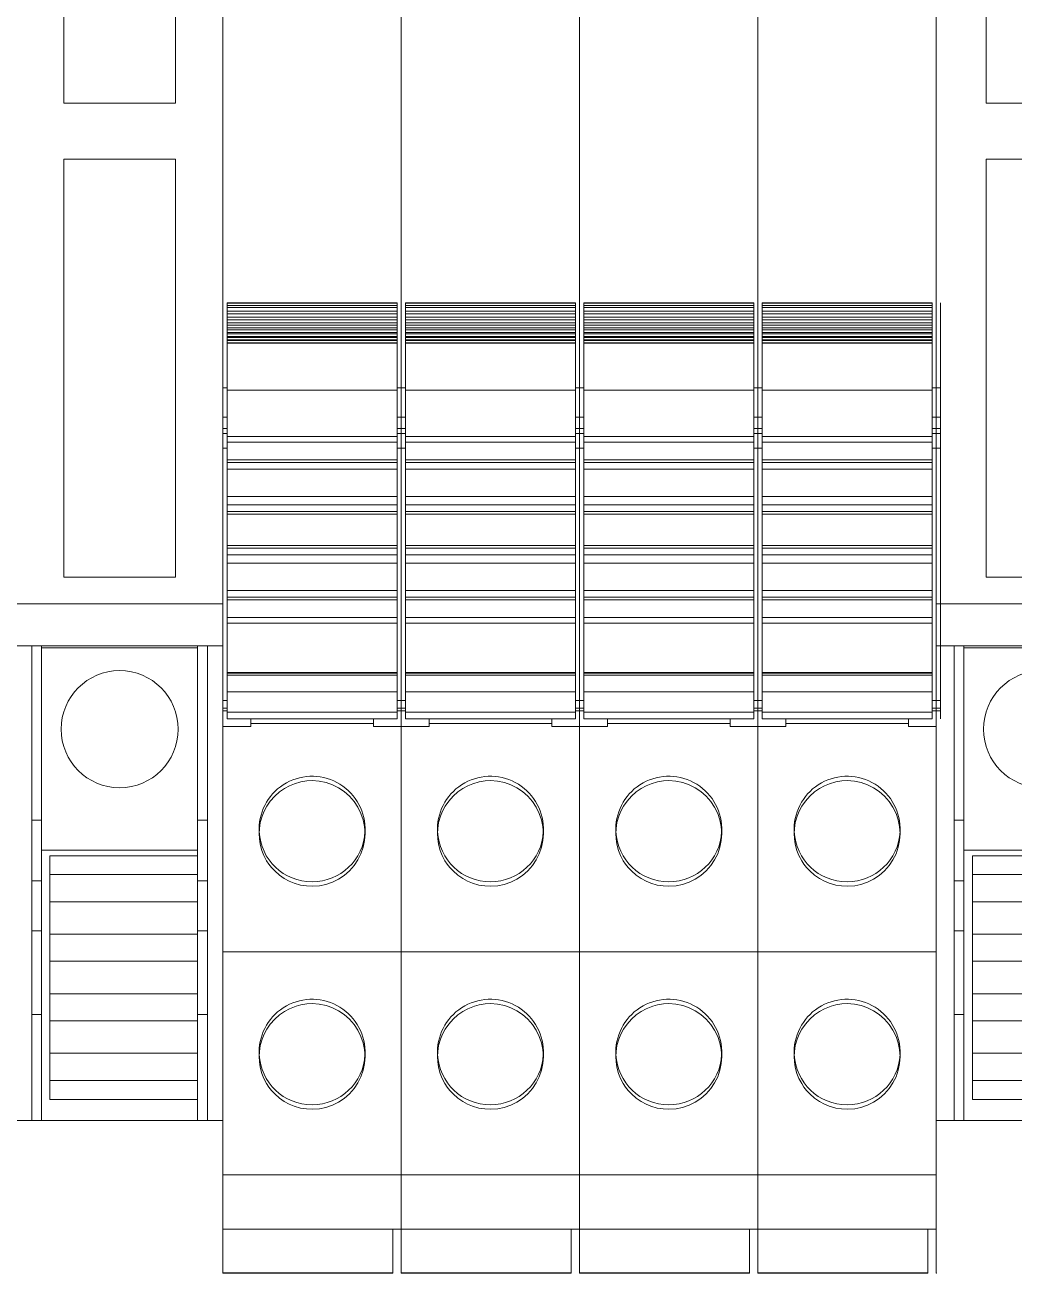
# Model space of a CAD drawing. Header units: millimetres. Extents: x 979 to 3414, y -1029 to 703.
# Drawn here: x 2232.94 to 2268.43, y 378.01 to 422.78 of the extents above; entities that cross this region are included whole.
import ezdxf

# ---------------------------------------------------------------- set-up
doc = ezdxf.new("R2010")
doc.units = ezdxf.units.MM
doc.layers.add('eProC - L2', color=41, linetype='Continuous', lineweight=20)

# ---------------------------------------------------------------- blocks, each defined once
blk = doc.blocks.new('eProC_Z_BPSN-SI-520')
at = {"layer": 'eProC - L2'}
for p, q in [((1.794, -42.11), (1.794, -21.11)), ((5.794, -42.11), (5.794, -21.11)), ((1.794, -42.11), (5.794, -42.11)), ((1.794, -59.11), (1.794, -44.11)), ((1.794, -44.11), (5.794, -44.11)), ((5.794, -59.11), (5.794, -44.11)), ((1.794, -59.11), (5.794, -59.11)), ((7.5, -60.072), (0, -60.072)), ((7.5, -61.577), (0, -61.577)), ((0.644, -78.601), (0.644, -61.577)), ((0.994, -78.601), (0.994, -61.577)), ((6.594, -61.647), (0.994, -61.647)), ((6.594, -78.601), (6.594, -61.577)), ((6.944, -78.601), (6.944, -61.577)), ((0.994, -67.83), (0.644, -67.83)), ((6.594, -67.83), (6.944, -67.83)), ((6.594, -68.91), (0.994, -68.91)), ((1.294, -77.853), (1.294, -69.103)), ((6.594, -69.103), (1.294, -69.103)), ((6.594, -69.783), (1.294, -69.783)), ((0.994, -70.001), (0.644, -70.001)), ((6.594, -70.001), (6.944, -70.001)), ((6.594, -70.757), (1.294, -70.757)), ((0.644, -71.801), (0.994, -71.801)), ((6.594, -71.919), (1.294, -71.919)), ((6.944, -71.801), (6.594, -71.801)), ((6.594, -72.893), (1.294, -72.893)), ((6.594, -74.054), (1.294, -74.054)), ((0.994, -74.801), (0.644, -74.801)), ((6.594, -75.029), (1.294, -75.029)), ((6.594, -74.801), (6.944, -74.801)), ((6.594, -76.19), (1.294, -76.19)), ((6.594, -77.165), (1.294, -77.165)), ((6.594, -77.853), (1.294, -77.853)), ((6.594, -78.601), (0.994, -78.601))]:
    blk.add_line(p, q, dxfattribs=at)
blk.add_lwpolyline([(0, 0), (7.5, 0), (7.5, -78.601), (0, -78.601)], close=True, dxfattribs=at)
blk.add_circle((3.794, -64.565), 2.1, dxfattribs=at)

msp = doc.modelspace()

# ---------------------------------------------------------------- linework, layer by layer
at = {"layer": 'eProC - L2'}
for p, q in [((2246.443, 467.559), (2246.443, 379.581)), ((2252.843, 467.559), (2252.843, 379.581)), ((2259.243, 467.559), (2259.243, 379.581)), ((2265.643, 467.559), (2265.643, 379.581)), ((2240.043, 387.581), (2240.043, 436.848)), ((2246.443, 387.581), (2246.443, 436.848)), ((2252.843, 387.581), (2252.843, 436.848)), ((2259.243, 387.581), (2259.243, 436.848)), ((2265.643, 387.581), (2265.643, 436.848)), ((2246.293, 412.82), (2240.193, 412.82)), ((2240.193, 397.886), (2240.193, 412.82)), ((2246.293, 412.807), (2240.193, 412.807)), ((2246.293, 412.715), (2240.193, 412.715)), ((2246.293, 412.649), (2240.193, 412.649)), ((2246.293, 412.52), (2240.193, 412.52)), ((2246.293, 412.42), (2240.193, 412.42)), ((2246.293, 412.82), (2246.293, 397.886)), ((2252.693, 412.82), (2246.593, 412.82)), ((2246.593, 397.886), (2246.593, 412.82)), ((2252.693, 412.807), (2246.593, 412.807)), ((2252.693, 412.715), (2246.593, 412.715)), ((2252.693, 412.649), (2246.593, 412.649)), ((2252.693, 412.52), (2246.593, 412.52)), ((2252.693, 412.42), (2246.593, 412.42)), ((2252.693, 412.82), (2252.693, 397.886)), ((2259.093, 412.82), (2252.993, 412.82)), ((2252.993, 397.886), (2252.993, 412.82)), ((2259.093, 412.807), (2252.993, 412.807)), ((2259.093, 412.715), (2252.993, 412.715)), ((2259.093, 412.649), (2252.993, 412.649)), ((2259.093, 412.52), (2252.993, 412.52)), ((2259.093, 412.42), (2252.993, 412.42)), ((2259.093, 412.82), (2259.093, 397.886)), ((2265.493, 412.82), (2259.393, 412.82)), ((2259.393, 397.886), (2259.393, 412.82)), ((2265.493, 412.807), (2259.393, 412.807)), ((2265.493, 412.715), (2259.393, 412.715)), ((2265.493, 412.649), (2259.393, 412.649)), ((2265.493, 412.52), (2259.393, 412.52)), ((2265.493, 412.42), (2259.393, 412.42)), ((2265.493, 412.82), (2265.493, 397.886)), ((2265.793, 397.886), (2265.793, 412.82)), ((2246.293, 412.298), (2240.193, 412.298)), ((2246.293, 412.21), (2240.193, 412.21)), ((2246.293, 412.096), (2240.193, 412.096)), ((2246.293, 412.019), (2240.193, 412.019)), ((2252.693, 412.298), (2246.593, 412.298)), ((2252.693, 412.21), (2246.593, 412.21)), ((2252.693, 412.096), (2246.593, 412.096)), ((2252.693, 412.019), (2246.593, 412.019)), ((2259.093, 412.298), (2252.993, 412.298)), ((2259.093, 412.21), (2252.993, 412.21)), ((2259.093, 412.096), (2252.993, 412.096)), ((2259.093, 412.019), (2252.993, 412.019)), ((2265.493, 412.298), (2259.393, 412.298)), ((2265.493, 412.21), (2259.393, 412.21)), ((2265.493, 412.096), (2259.393, 412.096)), ((2265.493, 412.019), (2259.393, 412.019)), ((2246.293, 411.912), (2240.193, 411.912)), ((2246.293, 411.848), (2240.193, 411.848)), ((2246.293, 411.749), (2240.193, 411.749)), ((2246.293, 411.698), (2240.193, 411.698)), ((2246.293, 411.606), (2240.193, 411.606)), ((2246.293, 411.568), (2240.193, 411.568)), ((2252.693, 411.912), (2246.593, 411.912)), ((2252.693, 411.848), (2246.593, 411.848)), ((2252.693, 411.749), (2246.593, 411.749)), ((2252.693, 411.698), (2246.593, 411.698)), ((2252.693, 411.606), (2246.593, 411.606)), ((2252.693, 411.568), (2246.593, 411.568)), ((2259.093, 411.912), (2252.993, 411.912)), ((2259.093, 411.848), (2252.993, 411.848)), ((2259.093, 411.749), (2252.993, 411.749)), ((2259.093, 411.698), (2252.993, 411.698)), ((2259.093, 411.606), (2252.993, 411.606)), ((2259.093, 411.568), (2252.993, 411.568)), ((2265.493, 411.912), (2259.393, 411.912)), ((2265.493, 411.848), (2259.393, 411.848)), ((2265.493, 411.749), (2259.393, 411.749)), ((2265.493, 411.698), (2259.393, 411.698)), ((2265.493, 411.606), (2259.393, 411.606)), ((2265.493, 411.568), (2259.393, 411.568)), ((2246.293, 411.483), (2240.193, 411.483)), ((2246.293, 411.459), (2240.193, 411.459)), ((2246.293, 411.382), (2240.193, 411.382)), ((2246.293, 411.365), (2240.193, 411.365)), ((2252.693, 411.483), (2246.593, 411.483)), ((2252.693, 411.459), (2246.593, 411.459)), ((2252.693, 411.382), (2246.593, 411.382)), ((2252.693, 411.365), (2246.593, 411.365)), ((2259.093, 411.483), (2252.993, 411.483)), ((2259.093, 411.459), (2252.993, 411.459)), ((2259.093, 411.382), (2252.993, 411.382)), ((2259.093, 411.365), (2252.993, 411.365)), ((2265.493, 411.483), (2259.393, 411.483)), ((2265.493, 411.459), (2259.393, 411.459)), ((2265.493, 411.382), (2259.393, 411.382)), ((2265.493, 411.365), (2259.393, 411.365)), ((2240.043, 409.77), (2240.193, 409.77)), ((2246.293, 409.77), (2246.443, 409.77)), ((2246.443, 409.77), (2246.593, 409.77)), ((2252.693, 409.77), (2252.843, 409.77)), ((2252.843, 409.77), (2252.993, 409.77)), ((2259.093, 409.77), (2259.243, 409.77)), ((2259.243, 409.77), (2259.393, 409.77)), ((2265.493, 409.77), (2265.643, 409.77)), ((2265.643, 409.77), (2265.793, 409.77)), ((2240.193, 409.684), (2246.293, 409.684)), ((2246.593, 409.684), (2252.693, 409.684)), ((2252.993, 409.684), (2259.093, 409.684)), ((2259.393, 409.684), (2265.493, 409.684)), ((2240.193, 408.714), (2240.043, 408.714)), ((2240.043, 408.711), (2240.193, 408.711)), ((2246.443, 408.714), (2246.293, 408.714)), ((2246.293, 408.711), (2246.443, 408.711)), ((2246.593, 408.714), (2246.443, 408.714)), ((2246.443, 408.711), (2246.593, 408.711)), ((2252.843, 408.714), (2252.693, 408.714)), ((2252.693, 408.711), (2252.843, 408.711)), ((2252.993, 408.714), (2252.843, 408.714)), ((2252.843, 408.711), (2252.993, 408.711)), ((2259.243, 408.714), (2259.093, 408.714)), ((2259.093, 408.711), (2259.243, 408.711)), ((2259.393, 408.714), (2259.243, 408.714)), ((2259.243, 408.711), (2259.393, 408.711)), ((2265.643, 408.714), (2265.493, 408.714)), ((2265.493, 408.711), (2265.643, 408.711)), ((2265.793, 408.714), (2265.643, 408.714)), ((2265.643, 408.711), (2265.793, 408.711)), ((2240.043, 408.311), (2240.193, 408.311)), ((2240.043, 408.132), (2240.193, 408.132)), ((2246.293, 408.02), (2240.193, 408.02)), ((2246.293, 408.311), (2246.443, 408.311)), ((2246.293, 408.132), (2246.443, 408.132)), ((2246.443, 408.311), (2246.593, 408.311)), ((2246.443, 408.132), (2246.593, 408.132)), ((2252.693, 408.02), (2246.593, 408.02)), ((2252.693, 408.311), (2252.843, 408.311)), ((2252.693, 408.132), (2252.843, 408.132)), ((2252.843, 408.311), (2252.993, 408.311)), ((2252.843, 408.132), (2252.993, 408.132)), ((2259.093, 408.02), (2252.993, 408.02)), ((2259.093, 408.311), (2259.243, 408.311)), ((2259.093, 408.132), (2259.243, 408.132)), ((2259.243, 408.311), (2259.393, 408.311)), ((2259.243, 408.132), (2259.393, 408.132)), ((2265.493, 408.02), (2259.393, 408.02)), ((2265.493, 408.311), (2265.643, 408.311)), ((2265.493, 408.132), (2265.643, 408.132)), ((2265.643, 408.311), (2265.793, 408.311)), ((2265.643, 408.132), (2265.793, 408.132)), ((2240.043, 407.601), (2240.193, 407.601)), ((2240.193, 407.82), (2246.293, 407.82)), ((2246.293, 407.601), (2246.443, 407.601)), ((2246.443, 407.601), (2246.593, 407.601)), ((2246.593, 407.82), (2252.693, 407.82)), ((2252.693, 407.601), (2252.843, 407.601)), ((2252.843, 407.601), (2252.993, 407.601)), ((2252.993, 407.82), (2259.093, 407.82)), ((2259.093, 407.601), (2259.243, 407.601)), ((2259.243, 407.601), (2259.393, 407.601)), ((2259.393, 407.82), (2265.493, 407.82)), ((2265.493, 407.601), (2265.643, 407.601)), ((2265.643, 407.601), (2265.793, 407.601)), ((2240.193, 407.178), (2246.293, 407.178)), ((2240.193, 407.083), (2246.293, 407.083)), ((2246.593, 407.178), (2252.693, 407.178)), ((2246.593, 407.083), (2252.693, 407.083)), ((2252.993, 407.178), (2259.093, 407.178)), ((2252.993, 407.083), (2259.093, 407.083)), ((2259.393, 407.178), (2265.493, 407.178)), ((2259.393, 407.083), (2265.493, 407.083)), ((2246.293, 406.845), (2240.193, 406.845)), ((2252.693, 406.845), (2246.593, 406.845)), ((2259.093, 406.845), (2252.993, 406.845)), ((2265.493, 406.845), (2259.393, 406.845)), ((2246.293, 405.87), (2240.193, 405.87)), ((2252.693, 405.87), (2246.593, 405.87)), ((2259.093, 405.87), (2252.993, 405.87)), ((2265.493, 405.87), (2259.393, 405.87)), ((2240.193, 405.57), (2246.293, 405.57)), ((2246.293, 405.333), (2240.193, 405.333)), ((2240.193, 405.237), (2246.293, 405.237)), ((2246.593, 405.57), (2252.693, 405.57)), ((2252.693, 405.333), (2246.593, 405.333)), ((2246.593, 405.237), (2252.693, 405.237)), ((2252.993, 405.57), (2259.093, 405.57)), ((2259.093, 405.333), (2252.993, 405.333)), ((2252.993, 405.237), (2259.093, 405.237)), ((2259.393, 405.57), (2265.493, 405.57)), ((2265.493, 405.333), (2259.393, 405.333)), ((2259.393, 405.237), (2265.493, 405.237)), ((2246.293, 404.103), (2240.193, 404.103)), ((2240.193, 404.008), (2246.293, 404.008)), ((2252.693, 404.103), (2246.593, 404.103)), ((2246.593, 404.008), (2252.693, 404.008)), ((2259.093, 404.103), (2252.993, 404.103)), ((2252.993, 404.008), (2259.093, 404.008)), ((2265.493, 404.103), (2259.393, 404.103)), ((2259.393, 404.008), (2265.493, 404.008)), ((2246.293, 403.77), (2240.193, 403.77)), ((2246.293, 403.47), (2240.193, 403.47)), ((2252.693, 403.77), (2246.593, 403.77)), ((2252.693, 403.47), (2246.593, 403.47)), ((2259.093, 403.77), (2252.993, 403.77)), ((2259.093, 403.47), (2252.993, 403.47)), ((2265.493, 403.77), (2259.393, 403.77)), ((2265.493, 403.47), (2259.393, 403.47)), ((2240.193, 402.495), (2246.293, 402.495)), ((2246.293, 402.258), (2240.193, 402.258)), ((2240.193, 402.162), (2246.293, 402.162)), ((2246.593, 402.495), (2252.693, 402.495)), ((2252.693, 402.258), (2246.593, 402.258)), ((2246.593, 402.162), (2252.693, 402.162)), ((2252.993, 402.495), (2259.093, 402.495)), ((2259.093, 402.258), (2252.993, 402.258)), ((2252.993, 402.162), (2259.093, 402.162)), ((2259.393, 402.495), (2265.493, 402.495)), ((2265.493, 402.258), (2259.393, 402.258)), ((2259.393, 402.162), (2265.493, 402.162)), ((2246.293, 401.52), (2240.193, 401.52)), ((2240.193, 401.32), (2246.293, 401.32)), ((2252.693, 401.52), (2246.593, 401.52)), ((2246.593, 401.32), (2252.693, 401.32)), ((2259.093, 401.52), (2252.993, 401.52)), ((2252.993, 401.32), (2259.093, 401.32)), ((2265.493, 401.52), (2259.393, 401.52)), ((2259.393, 401.32), (2265.493, 401.32)), ((2246.293, 399.558), (2240.193, 399.558)), ((2246.293, 399.532), (2240.193, 399.532)), ((2246.293, 399.462), (2240.193, 399.462)), ((2252.693, 399.558), (2246.593, 399.558)), ((2252.693, 399.532), (2246.593, 399.532)), ((2252.693, 399.462), (2246.593, 399.462)), ((2259.093, 399.558), (2252.993, 399.558)), ((2259.093, 399.532), (2252.993, 399.532)), ((2259.093, 399.462), (2252.993, 399.462)), ((2265.493, 399.558), (2259.393, 399.558)), ((2265.493, 399.532), (2259.393, 399.532)), ((2265.493, 399.462), (2259.393, 399.462)), ((2240.043, 398.545), (2240.193, 398.545)), ((2246.293, 398.857), (2240.193, 398.857)), ((2246.443, 398.545), (2246.293, 398.545)), ((2246.443, 398.545), (2246.593, 398.545)), ((2252.693, 398.857), (2246.593, 398.857)), ((2252.843, 398.545), (2252.693, 398.545)), ((2252.843, 398.545), (2252.993, 398.545)), ((2259.093, 398.857), (2252.993, 398.857)), ((2259.243, 398.545), (2259.093, 398.545)), ((2259.243, 398.545), (2259.393, 398.545)), ((2265.493, 398.857), (2259.393, 398.857)), ((2265.643, 398.545), (2265.493, 398.545)), ((2265.643, 398.545), (2265.793, 398.545)), ((2240.043, 398.279), (2240.193, 398.279)), ((2240.043, 398.18), (2240.193, 398.18)), ((2246.293, 398.13), (2240.193, 398.13)), ((2246.443, 398.279), (2246.293, 398.279)), ((2246.443, 398.18), (2246.293, 398.18)), ((2246.443, 398.279), (2246.593, 398.279)), ((2246.443, 398.18), (2246.593, 398.18)), ((2252.693, 398.13), (2246.593, 398.13)), ((2252.843, 398.279), (2252.693, 398.279)), ((2252.843, 398.18), (2252.693, 398.18)), ((2252.843, 398.279), (2252.993, 398.279)), ((2252.843, 398.18), (2252.993, 398.18)), ((2259.093, 398.13), (2252.993, 398.13)), ((2259.243, 398.279), (2259.093, 398.279)), ((2259.243, 398.18), (2259.093, 398.18)), ((2259.243, 398.279), (2259.393, 398.279)), ((2259.243, 398.18), (2259.393, 398.18)), ((2265.493, 398.13), (2259.393, 398.13)), ((2265.643, 398.279), (2265.493, 398.279)), ((2265.643, 398.18), (2265.493, 398.18)), ((2265.643, 398.279), (2265.793, 398.279)), ((2265.643, 398.18), (2265.793, 398.18)), ((2240.043, 397.621), (2241.043, 397.621)), ((2240.193, 397.886), (2246.293, 397.886)), ((2241.043, 397.621), (2241.043, 397.886)), ((2245.443, 397.721), (2241.043, 397.721)), ((2245.443, 397.621), (2245.443, 397.886)), ((2246.443, 397.621), (2245.443, 397.621)), ((2246.443, 397.621), (2247.443, 397.621)), ((2246.593, 397.886), (2252.693, 397.886)), ((2247.443, 397.621), (2247.443, 397.886)), ((2251.843, 397.721), (2247.443, 397.721)), ((2251.843, 397.621), (2251.843, 397.886)), ((2252.843, 397.621), (2251.843, 397.621)), ((2252.843, 397.621), (2253.843, 397.621)), ((2252.993, 397.886), (2259.093, 397.886)), ((2253.843, 397.621), (2253.843, 397.886)), ((2258.243, 397.721), (2253.843, 397.721)), ((2258.243, 397.621), (2258.243, 397.886)), ((2259.243, 397.621), (2258.243, 397.621)), ((2259.243, 397.621), (2260.243, 397.621)), ((2259.393, 397.886), (2265.493, 397.886)), ((2260.243, 397.621), (2260.243, 397.886)), ((2264.643, 397.721), (2260.243, 397.721)), ((2264.643, 397.621), (2264.643, 397.886)), ((2265.643, 397.621), (2264.643, 397.621)), ((2241.343, 393.936), (2241.343, 393.774)), ((2245.143, 393.774), (2245.143, 393.936)), ((2247.743, 393.936), (2247.743, 393.774)), ((2251.543, 393.774), (2251.543, 393.936)), ((2254.143, 393.936), (2254.143, 393.774)), ((2257.943, 393.774), (2257.943, 393.936)), ((2260.543, 393.936), (2260.543, 393.774)), ((2264.343, 393.774), (2264.343, 393.936)), ((2246.443, 389.533), (2240.043, 389.533)), ((2252.843, 389.533), (2246.443, 389.533)), ((2259.243, 389.533), (2252.843, 389.533)), ((2265.643, 389.533), (2259.243, 389.533)), ((2240.043, 387.601), (2240.043, 387.582)), ((2240.043, 387.582), (2240.043, 379.581)), ((2246.443, 387.601), (2246.443, 387.582)), ((2246.443, 387.582), (2246.443, 379.581)), ((2252.843, 387.601), (2252.843, 387.582)), ((2252.843, 387.582), (2252.843, 379.581)), ((2259.243, 387.601), (2259.243, 387.582)), ((2259.243, 387.582), (2259.243, 379.581)), ((2265.643, 387.601), (2265.643, 387.582)), ((2265.643, 387.582), (2265.643, 379.581)), ((2241.343, 385.936), (2241.343, 385.774)), ((2245.143, 385.774), (2245.143, 385.936)), ((2247.743, 385.936), (2247.743, 385.774)), ((2251.543, 385.774), (2251.543, 385.936)), ((2254.143, 385.936), (2254.143, 385.774)), ((2257.943, 385.774), (2257.943, 385.936)), ((2260.543, 385.936), (2260.543, 385.774)), ((2264.343, 385.774), (2264.343, 385.936)), ((2240.043, 384.124), (2240.043, 384.127)), ((2240.043, 383.77), (2240.043, 379.87)), ((2246.443, 384.124), (2246.443, 384.127)), ((2246.443, 383.77), (2246.443, 379.87)), ((2252.843, 384.124), (2252.843, 384.127)), ((2252.843, 383.77), (2252.843, 379.87)), ((2259.243, 384.124), (2259.243, 384.127)), ((2259.243, 383.77), (2259.243, 379.87)), ((2265.643, 384.124), (2265.643, 384.127)), ((2265.643, 383.77), (2265.643, 379.87)), ((2246.443, 381.533), (2240.043, 381.533)), ((2252.843, 381.533), (2246.443, 381.533)), ((2259.243, 381.533), (2252.843, 381.533)), ((2265.643, 381.533), (2259.243, 381.533)), ((2246.443, 379.588), (2240.043, 379.588)), ((2246.443, 379.583), (2240.043, 379.583)), ((2240.043, 379.581), (2246.443, 379.581)), ((2240.043, 379.578), (2240.043, 378.008)), ((2246.143, 378.008), (2246.143, 379.581)), ((2252.843, 379.588), (2246.443, 379.588)), ((2252.843, 379.583), (2246.443, 379.583)), ((2246.443, 379.581), (2252.843, 379.581)), ((2246.443, 379.578), (2246.443, 378.008)), ((2252.543, 378.008), (2252.543, 379.581)), ((2259.243, 379.588), (2252.843, 379.588)), ((2259.243, 379.583), (2252.843, 379.583)), ((2252.843, 379.581), (2259.243, 379.581)), ((2252.843, 379.578), (2252.843, 378.008)), ((2258.943, 378.008), (2258.943, 379.581)), ((2265.643, 379.588), (2259.243, 379.588)), ((2265.643, 379.583), (2259.243, 379.583)), ((2259.243, 379.581), (2265.643, 379.581)), ((2259.243, 379.578), (2259.243, 378.008)), ((2265.343, 378.008), (2265.343, 379.581)), ((2265.643, 379.578), (2265.643, 378.008)), ((2240.043, 378.01), (2246.143, 378.01)), ((2240.043, 378.008), (2246.143, 378.008)), ((2246.443, 378.01), (2252.543, 378.01)), ((2246.443, 378.008), (2252.543, 378.008)), ((2252.843, 378.01), (2258.943, 378.01)), ((2252.843, 378.008), (2258.943, 378.008)), ((2259.243, 378.01), (2265.343, 378.01)), ((2259.243, 378.008), (2265.343, 378.008))]:
    msp.add_line(p, q, dxfattribs=at)
for points in [[(2243.243, 395.673), (2243.049, 395.663), (2242.836, 395.629), (2242.608, 395.563), (2242.43, 395.49), (2242.251, 395.393), (2242.073, 395.269), (2241.902, 395.118), (2241.745, 394.941), (2241.618, 394.758), (2241.52, 394.575), (2241.448, 394.395), (2241.384, 394.169), (2241.352, 393.961), (2241.343, 393.777), (2241.343, 393.774)], [(2243.243, 395.673), (2243.502, 395.653), (2243.748, 395.604), (2243.979, 395.526), (2244.195, 395.419), (2244.397, 395.282), (2244.585, 395.116), (2244.75, 394.928), (2244.888, 394.723), (2244.998, 394.5), (2245.078, 394.264), (2245.127, 394.022), (2245.143, 393.774), (2245.143, 393.774)], [(2249.643, 395.673), (2249.449, 395.663), (2249.236, 395.629), (2249.008, 395.563), (2248.83, 395.49), (2248.651, 395.393), (2248.473, 395.269), (2248.302, 395.118), (2248.145, 394.941), (2248.018, 394.758), (2247.92, 394.575), (2247.848, 394.395), (2247.784, 394.169), (2247.752, 393.961), (2247.743, 393.777), (2247.743, 393.774)], [(2249.643, 395.673), (2249.902, 395.653), (2250.148, 395.604), (2250.379, 395.526), (2250.595, 395.419), (2250.797, 395.282), (2250.985, 395.116), (2251.15, 394.928), (2251.288, 394.723), (2251.398, 394.5), (2251.478, 394.264), (2251.527, 394.022), (2251.543, 393.774), (2251.543, 393.774)], [(2256.043, 395.673), (2255.849, 395.663), (2255.636, 395.629), (2255.408, 395.563), (2255.23, 395.49), (2255.051, 395.393), (2254.873, 395.269), (2254.702, 395.118), (2254.545, 394.941), (2254.418, 394.758), (2254.32, 394.575), (2254.248, 394.395), (2254.184, 394.169), (2254.152, 393.961), (2254.143, 393.777), (2254.143, 393.774)], [(2256.043, 395.673), (2256.302, 395.653), (2256.548, 395.604), (2256.779, 395.526), (2256.995, 395.419), (2257.197, 395.282), (2257.385, 395.116), (2257.55, 394.928), (2257.688, 394.723), (2257.798, 394.5), (2257.878, 394.264), (2257.927, 394.022), (2257.943, 393.774), (2257.943, 393.774)], [(2262.443, 395.673), (2262.249, 395.663), (2262.036, 395.629), (2261.808, 395.563), (2261.63, 395.49), (2261.451, 395.393), (2261.273, 395.269), (2261.102, 395.118), (2260.945, 394.941), (2260.818, 394.758), (2260.72, 394.575), (2260.648, 394.395), (2260.584, 394.169), (2260.552, 393.961), (2260.543, 393.777), (2260.543, 393.774)], [(2262.443, 395.673), (2262.702, 395.653), (2262.948, 395.604), (2263.179, 395.526), (2263.395, 395.419), (2263.597, 395.282), (2263.785, 395.116), (2263.95, 394.928), (2264.088, 394.723), (2264.198, 394.5), (2264.278, 394.264), (2264.327, 394.022), (2264.343, 393.774), (2264.343, 393.774)], [(2241.343, 393.774), (2241.351, 393.599), (2241.381, 393.395), (2241.442, 393.169), (2241.514, 392.988), (2241.612, 392.802), (2241.694, 392.677), (2241.79, 392.554), (2241.901, 392.435), (2242.071, 392.285), (2242.247, 392.163), (2242.426, 392.067), (2242.603, 391.994), (2242.832, 391.928), (2243.046, 391.894), (2243.243, 391.884)], [(2245.143, 393.774), (2245.127, 393.526), (2245.079, 393.284), (2244.998, 393.049), (2244.888, 392.827), (2244.751, 392.623), (2244.586, 392.437), (2244.398, 392.273), (2244.192, 392.136), (2243.97, 392.028), (2243.735, 391.948), (2243.514, 391.905), (2243.243, 391.884)], [(2247.743, 393.774), (2247.751, 393.599), (2247.781, 393.395), (2247.842, 393.169), (2247.914, 392.988), (2248.012, 392.802), (2248.094, 392.677), (2248.19, 392.554), (2248.301, 392.435), (2248.471, 392.285), (2248.647, 392.163), (2248.826, 392.067), (2249.003, 391.994), (2249.232, 391.928), (2249.446, 391.894), (2249.643, 391.884)], [(2251.543, 393.774), (2251.527, 393.526), (2251.479, 393.284), (2251.398, 393.049), (2251.288, 392.827), (2251.151, 392.623), (2250.986, 392.437), (2250.798, 392.273), (2250.592, 392.136), (2250.37, 392.028), (2250.135, 391.948), (2249.914, 391.905), (2249.643, 391.884)], [(2254.143, 393.774), (2254.151, 393.599), (2254.181, 393.395), (2254.242, 393.169), (2254.314, 392.988), (2254.412, 392.802), (2254.494, 392.677), (2254.59, 392.554), (2254.701, 392.435), (2254.871, 392.285), (2255.047, 392.163), (2255.226, 392.067), (2255.403, 391.994), (2255.632, 391.928), (2255.846, 391.894), (2256.043, 391.884)], [(2257.943, 393.774), (2257.927, 393.526), (2257.879, 393.284), (2257.798, 393.049), (2257.688, 392.827), (2257.551, 392.623), (2257.386, 392.437), (2257.198, 392.273), (2256.992, 392.136), (2256.77, 392.028), (2256.535, 391.948), (2256.314, 391.905), (2256.043, 391.884)], [(2260.543, 393.774), (2260.551, 393.599), (2260.581, 393.395), (2260.642, 393.169), (2260.714, 392.988), (2260.812, 392.802), (2260.894, 392.677), (2260.99, 392.554), (2261.101, 392.435), (2261.271, 392.285), (2261.447, 392.163), (2261.626, 392.067), (2261.803, 391.994), (2262.032, 391.928), (2262.246, 391.894), (2262.443, 391.884)], [(2264.343, 393.774), (2264.327, 393.526), (2264.279, 393.284), (2264.198, 393.049), (2264.088, 392.827), (2263.951, 392.623), (2263.786, 392.437), (2263.598, 392.273), (2263.392, 392.136), (2263.17, 392.028), (2262.935, 391.948), (2262.714, 391.905), (2262.443, 391.884)], [(2242.672, 387.585), (2242.608, 387.563), (2242.43, 387.49), (2242.251, 387.393), (2242.073, 387.269), (2241.902, 387.118), (2241.745, 386.941), (2241.618, 386.758), (2241.52, 386.575), (2241.448, 386.395), (2241.384, 386.169), (2241.352, 385.961), (2241.343, 385.777), (2241.343, 385.774)], [(2243.243, 387.673), (2243.049, 387.663), (2242.836, 387.629), (2242.672, 387.585)], [(2243.243, 387.673), (2243.502, 387.653), (2243.748, 387.604), (2243.817, 387.584)], [(2243.817, 387.584), (2243.979, 387.526), (2244.195, 387.419), (2244.397, 387.282), (2244.585, 387.116), (2244.75, 386.928), (2244.888, 386.723), (2244.998, 386.5), (2245.078, 386.264), (2245.127, 386.022), (2245.143, 385.774), (2245.143, 385.774)], [(2249.072, 387.585), (2249.008, 387.563), (2248.83, 387.49), (2248.651, 387.393), (2248.473, 387.269), (2248.302, 387.118), (2248.145, 386.941), (2248.018, 386.758), (2247.92, 386.575), (2247.848, 386.395), (2247.784, 386.169), (2247.752, 385.961), (2247.743, 385.777), (2247.743, 385.774)], [(2249.643, 387.673), (2249.449, 387.663), (2249.236, 387.629), (2249.072, 387.585)], [(2249.643, 387.673), (2249.902, 387.653), (2250.148, 387.604), (2250.217, 387.584)], [(2250.217, 387.584), (2250.379, 387.526), (2250.595, 387.419), (2250.797, 387.282), (2250.985, 387.116), (2251.15, 386.928), (2251.288, 386.723), (2251.398, 386.5), (2251.478, 386.264), (2251.527, 386.022), (2251.543, 385.774), (2251.543, 385.774)], [(2255.472, 387.585), (2255.408, 387.563), (2255.23, 387.49), (2255.051, 387.393), (2254.873, 387.269), (2254.702, 387.118), (2254.545, 386.941), (2254.418, 386.758), (2254.32, 386.575), (2254.248, 386.395), (2254.184, 386.169), (2254.152, 385.961), (2254.143, 385.777), (2254.143, 385.774)], [(2256.043, 387.673), (2255.849, 387.663), (2255.636, 387.629), (2255.472, 387.585)], [(2256.043, 387.673), (2256.302, 387.653), (2256.548, 387.604), (2256.617, 387.584)], [(2256.617, 387.584), (2256.779, 387.526), (2256.995, 387.419), (2257.197, 387.282), (2257.385, 387.116), (2257.55, 386.928), (2257.688, 386.723), (2257.798, 386.5), (2257.878, 386.264), (2257.927, 386.022), (2257.943, 385.774), (2257.943, 385.774)], [(2261.872, 387.585), (2261.808, 387.563), (2261.63, 387.49), (2261.451, 387.393), (2261.273, 387.269), (2261.102, 387.118), (2260.945, 386.941), (2260.818, 386.758), (2260.72, 386.575), (2260.648, 386.395), (2260.584, 386.169), (2260.552, 385.961), (2260.543, 385.777), (2260.543, 385.774)], [(2262.443, 387.673), (2262.249, 387.663), (2262.036, 387.629), (2261.872, 387.585)], [(2262.443, 387.673), (2262.702, 387.653), (2262.948, 387.604), (2263.017, 387.584)], [(2263.017, 387.584), (2263.179, 387.526), (2263.395, 387.419), (2263.597, 387.282), (2263.785, 387.116), (2263.95, 386.928), (2264.088, 386.723), (2264.198, 386.5), (2264.278, 386.264), (2264.327, 386.022), (2264.343, 385.774), (2264.343, 385.774)], [(2241.343, 385.774), (2241.351, 385.599), (2241.381, 385.395), (2241.442, 385.169), (2241.514, 384.988), (2241.612, 384.802), (2241.694, 384.677), (2241.79, 384.554), (2241.901, 384.435), (2242.071, 384.285), (2242.247, 384.163), (2242.426, 384.067), (2242.603, 383.994), (2242.832, 383.928), (2243.046, 383.894), (2243.243, 383.884)], [(2245.143, 385.774), (2245.127, 385.526), (2245.079, 385.284), (2244.998, 385.049), (2244.888, 384.827), (2244.751, 384.623), (2244.586, 384.437), (2244.398, 384.273), (2244.192, 384.136), (2243.97, 384.028), (2243.735, 383.948), (2243.514, 383.905), (2243.243, 383.884)], [(2247.743, 385.774), (2247.751, 385.599), (2247.781, 385.395), (2247.842, 385.169), (2247.914, 384.988), (2248.012, 384.802), (2248.094, 384.677), (2248.19, 384.554), (2248.301, 384.435), (2248.471, 384.285), (2248.647, 384.163), (2248.826, 384.067), (2249.003, 383.994), (2249.232, 383.928), (2249.446, 383.894), (2249.643, 383.884)], [(2251.543, 385.774), (2251.527, 385.526), (2251.479, 385.284), (2251.398, 385.049), (2251.288, 384.827), (2251.151, 384.623), (2250.986, 384.437), (2250.798, 384.273), (2250.592, 384.136), (2250.37, 384.028), (2250.135, 383.948), (2249.914, 383.905), (2249.643, 383.884)], [(2254.143, 385.774), (2254.151, 385.599), (2254.181, 385.395), (2254.242, 385.169), (2254.314, 384.988), (2254.412, 384.802), (2254.494, 384.677), (2254.59, 384.554), (2254.701, 384.435), (2254.871, 384.285), (2255.047, 384.163), (2255.226, 384.067), (2255.403, 383.994), (2255.632, 383.928), (2255.846, 383.894), (2256.043, 383.884)], [(2257.943, 385.774), (2257.927, 385.526), (2257.879, 385.284), (2257.798, 385.049), (2257.688, 384.827), (2257.551, 384.623), (2257.386, 384.437), (2257.198, 384.273), (2256.992, 384.136), (2256.77, 384.028), (2256.535, 383.948), (2256.314, 383.905), (2256.043, 383.884)], [(2260.543, 385.774), (2260.551, 385.599), (2260.581, 385.395), (2260.642, 385.169), (2260.714, 384.988), (2260.812, 384.802), (2260.894, 384.677), (2260.99, 384.554), (2261.101, 384.435), (2261.271, 384.285), (2261.447, 384.163), (2261.626, 384.067), (2261.803, 383.994), (2262.032, 383.928), (2262.246, 383.894), (2262.443, 383.884)], [(2264.343, 385.774), (2264.327, 385.526), (2264.279, 385.284), (2264.198, 385.049), (2264.088, 384.827), (2263.951, 384.623), (2263.786, 384.437), (2263.598, 384.273), (2263.392, 384.136), (2263.17, 384.028), (2262.935, 383.948), (2262.714, 383.905), (2262.443, 383.884)]]:
    msp.add_lwpolyline(points, dxfattribs=at)
for centre, start_param, end_param in [((2243.243, 393.936), 6.235558, 9.424778), ((2249.643, 393.936), 6.235558, 9.424778), ((2256.043, 393.936), 6.235558, 9.424778), ((2262.443, 393.936), 6.235558, 9.424778), ((2243.243, 393.936), 3.141593, 3.187944), ((2243.243, 393.936), 3.187944, 6.235558), ((2249.643, 393.936), 3.141593, 3.187944), ((2249.643, 393.936), 3.187944, 6.235558), ((2256.043, 393.936), 3.141593, 3.187944), ((2256.043, 393.936), 3.187944, 6.235558), ((2262.443, 393.936), 3.141593, 3.187944), ((2262.443, 393.936), 3.187944, 6.235558), ((2243.243, 385.936), 6.235558, 9.424778), ((2249.643, 385.936), 6.235558, 9.424778), ((2256.043, 385.936), 6.235558, 9.424778), ((2262.443, 385.936), 6.235558, 9.424778), ((2243.243, 385.936), 3.141593, 3.187944), ((2243.243, 385.936), 3.187944, 6.235558), ((2249.643, 385.936), 3.141593, 3.187944), ((2249.643, 385.936), 3.187944, 6.235558), ((2256.043, 385.936), 3.141593, 3.187944), ((2256.043, 385.936), 3.187944, 6.235558), ((2262.443, 385.936), 3.141593, 3.187944), ((2262.443, 385.936), 3.187944, 6.235558)]:
    msp.add_ellipse(centre, major_axis=(1.9, 0), ratio=0.997065, start_param=start_param, end_param=end_param, dxfattribs=at)
for p in [(2240.043, 378.01), (2246.443, 378.01), (2252.843, 378.01), (2259.243, 378.01), (2265.643, 378.01)]:
    msp.add_point(p, dxfattribs=at)

# ---------------------------------------------------------------- block references
for p in [(2232.543, 462.084), (2265.643, 462.084)]:
    msp.add_blockref('eProC_Z_BPSN-SI-520', p)

doc.saveas('drawing.dxf')
